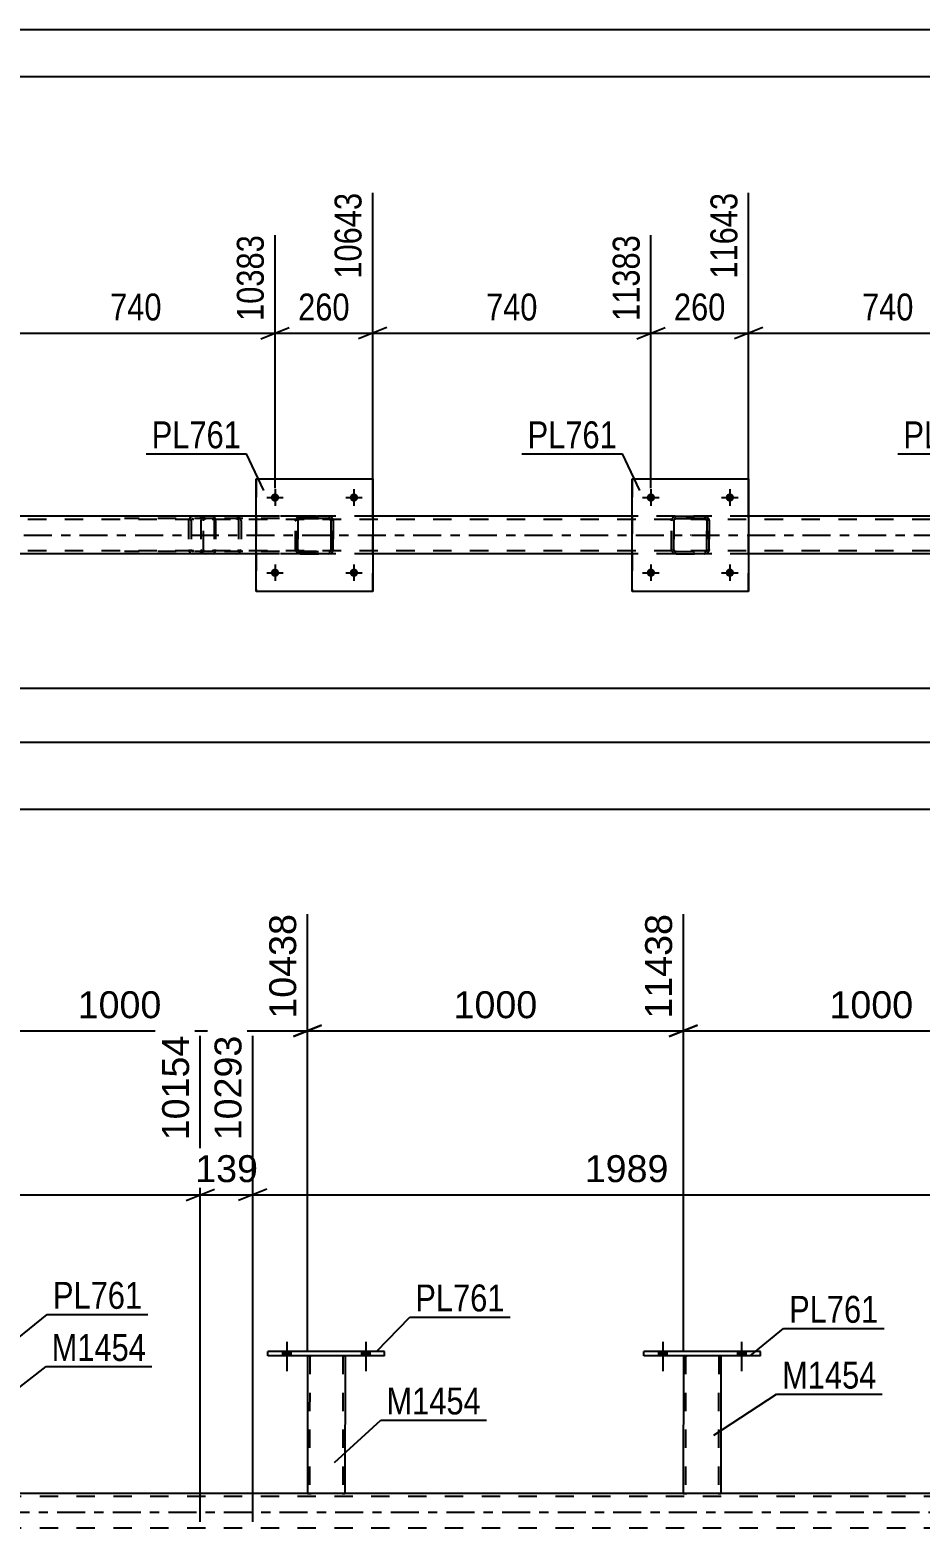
# Model space of a CAD drawing. Header units: millimetres. Extents: x 0 to 841, y 0 to 594.
# Drawn here: x 436.6 to 531.3, y 434.6 to 594 of the extents above; entities that cross this region are included whole.
import ezdxf

# ---------------------------------------------------------------- set-up
doc = ezdxf.new("R2010")
doc.units = ezdxf.units.MM
doc.linetypes.add('DXK_LINE_DOT2', pattern=[3.9198, 1.9599, -1.9599])
doc.linetypes.add('DXK_LINE_DOT3', pattern=[5.9187, 2.979, -0.9799, 0.9799, -0.9799])
doc.styles.add('Arial', font='arial.ttf', dxfattribs={"height": 0.2})
doc.styles.add('Arial Narrow', font='ARIALN.TTF', dxfattribs={"height": 0.2})

# ---------------------------------------------------------------- blocks, each defined once
blk = doc.blocks.new('Unknown-318892383-1113')
at = {"color": 5, "linetype": 'Continuous'}
for p, q in [((841, 594), (0, 594)), ((836, 589), (5, 589))]:
    blk.add_line(p, q, dxfattribs=at)
blk = doc.blocks.new('Bolt-318892383-4232 - 4224')
at = {"linetype": 'Continuous'}
for points in [[(503.47, 452.92), (504.35, 452.92), (504.35, 453.4), (503.47, 453.4)], [(511.87, 452.92), (512.75, 452.92), (512.75, 453.4), (511.87, 453.4)]]:
    blk.add_hatch(color=1, dxfattribs=at).paths.add_polyline_path(points)
at = {"color": 1, "linetype": 'Continuous'}
for p, q in [((503.91, 454.4), (503.91, 451.28)), ((512.31, 454.4), (512.31, 451.28)), ((503.47, 453.4), (503.47, 452.92)), ((504.35, 453.4), (504.35, 452.92)), ((511.87, 453.4), (511.87, 452.92)), ((512.75, 453.4), (512.75, 452.92))]:
    blk.add_line(p, q, dxfattribs=at)
blk = doc.blocks.new('Bolt-318892383-4297 - 4224')
at = {"linetype": 'Continuous'}
for points in [[(503.47, 452.92), (504.35, 452.92), (504.35, 453.4), (503.47, 453.4)], [(511.87, 452.92), (512.75, 452.92), (512.75, 453.4), (511.87, 453.4)]]:
    blk.add_hatch(color=1, dxfattribs=at).paths.add_polyline_path(points)
at = {"color": 1, "linetype": 'Continuous'}
for p, q in [((503.91, 454.4), (503.91, 451.28)), ((512.31, 454.4), (512.31, 451.28)), ((503.47, 453.4), (503.47, 452.92)), ((504.35, 453.4), (504.35, 452.92)), ((511.87, 453.4), (511.87, 452.92)), ((512.75, 453.4), (512.75, 452.92))]:
    blk.add_line(p, q, dxfattribs=at)
blk = doc.blocks.new('Bolt-318892383-4298 - 4224')
at = {"linetype": 'Continuous'}
for points in [[(463.47, 452.92), (464.35, 452.92), (464.35, 453.4), (463.47, 453.4)], [(471.87, 452.92), (472.75, 452.92), (472.75, 453.4), (471.87, 453.4)]]:
    blk.add_hatch(color=1, dxfattribs=at).paths.add_polyline_path(points)
at = {"color": 1, "linetype": 'Continuous'}
for p, q in [((463.91, 454.4), (463.91, 451.28)), ((472.31, 454.4), (472.31, 451.28)), ((463.47, 453.4), (463.47, 452.92)), ((464.35, 453.4), (464.35, 452.92)), ((471.87, 453.4), (471.87, 452.92)), ((472.75, 453.4), (472.75, 452.92))]:
    blk.add_line(p, q, dxfattribs=at)
blk = doc.blocks.new('Bolt-318892383-4299 - 4224')
at = {"linetype": 'Continuous'}
for points in [[(463.47, 452.92), (464.35, 452.92), (464.35, 453.4), (463.47, 453.4)], [(471.87, 452.92), (472.75, 452.92), (472.75, 453.4), (471.87, 453.4)]]:
    blk.add_hatch(color=1, dxfattribs=at).paths.add_polyline_path(points)
at = {"color": 1, "linetype": 'Continuous'}
for p, q in [((463.91, 454.4), (463.91, 451.28)), ((472.31, 454.4), (472.31, 451.28)), ((463.47, 453.4), (463.47, 452.92)), ((464.35, 453.4), (464.35, 452.92)), ((471.87, 453.4), (471.87, 452.92)), ((472.75, 453.4), (472.75, 452.92))]:
    blk.add_line(p, q, dxfattribs=at)
blk = doc.blocks.new('Part-318892383-4353 - 4224')
at = {"color": 7, "linetype": 'DXK_LINE_DOT2'}
for p, q in [((768.84, 437.96), (84.35, 437.96)), ((470.1, 438.28), (466.1, 438.28)), ((510.1, 438.28), (506.1, 438.28)), ((768.84, 434.6), (84.35, 434.6))]:
    blk.add_line(p, q, dxfattribs=at)
at = {"color": 2, "linetype": 'Continuous'}
for p, q in [((466.1, 438.28), (430.1, 438.28)), ((506.1, 438.28), (470.1, 438.28)), ((546.1, 438.28), (510.1, 438.28))]:
    blk.add_line(p, q, dxfattribs=at)
at = {"color": 7, "linetype": 'DXK_LINE_DOT3'}
blk.add_line((84.35, 436.28), (778.64, 436.28), dxfattribs=at)
blk = doc.blocks.new('Part-318892383-4384 - 4224')
at = {"color": 2, "linetype": 'Continuous'}
for p, q in [((501.91, 452.92), (501.91, 453.4)), ((514.31, 453.4), (501.91, 453.4)), ((514.31, 452.92), (501.91, 452.92)), ((514.31, 452.92), (514.31, 453.4))]:
    blk.add_line(p, q, dxfattribs=at)
blk = doc.blocks.new('Part-318892383-4475 - 4224')
at = {"color": 2, "linetype": 'Continuous'}
for p, q in [((506.11, 452.92), (506.1, 438.28)), ((510.11, 452.92), (510.1, 438.28)), ((506.14, 438.28), (506.1, 438.28)), ((506.24, 438.28), (506.14, 438.28)), ((506.4, 438.28), (506.24, 438.28)), ((509.81, 438.28), (506.4, 438.28)), ((509.96, 438.28), (509.81, 438.28)), ((510.07, 438.28), (509.96, 438.28)), ((510.1, 438.28), (510.07, 438.28))]:
    blk.add_line(p, q, dxfattribs=at)
at = {"color": 7, "linetype": 'DXK_LINE_DOT2'}
for p, q in [((506.11, 452.92), (506.11, 452.92)), ((506.11, 452.92), (506.11, 452.92)), ((506.11, 452.92), (506.11, 452.92)), ((506.14, 452.92), (506.11, 452.92)), ((506.11, 452.92), (506.14, 452.92)), ((506.25, 452.92), (506.14, 452.92)), ((506.14, 452.92), (506.25, 452.92)), ((506.4, 452.92), (506.25, 452.92)), ((506.25, 452.92), (506.4, 452.92)), ((506.35, 452.92), (506.34, 438.28)), ((506.35, 452.92), (506.35, 452.92)), ((506.37, 452.92), (506.35, 452.92)), ((506.35, 452.92), (506.37, 452.92)), ((506.42, 452.92), (506.37, 452.92)), ((506.37, 452.92), (506.42, 452.92)), ((509.81, 452.92), (506.4, 452.92)), ((509.81, 452.92), (506.4, 452.92)), ((509.72, 452.92), (506.42, 452.92)), ((506.42, 452.92), (506.5, 452.92)), ((509.8, 452.92), (506.5, 452.92)), ((509.8, 452.92), (509.72, 452.92)), ((509.85, 452.92), (509.8, 452.92)), ((509.8, 452.92), (509.85, 452.92)), ((509.81, 452.92), (509.97, 452.92)), ((509.97, 452.92), (509.81, 452.92)), ((509.87, 452.92), (509.85, 452.92)), ((509.85, 452.92), (509.87, 452.92)), ((509.87, 452.92), (509.86, 438.28)), ((509.87, 452.92), (509.87, 452.92)), ((509.97, 452.92), (510.07, 452.92)), ((510.07, 452.92), (509.97, 452.92)), ((510.07, 452.92), (510.11, 452.92)), ((510.11, 452.92), (510.07, 452.92)), ((510.11, 452.92), (510.11, 452.92)), ((510.11, 452.92), (510.11, 452.92)), ((510.11, 452.92), (510.11, 452.92)), ((506.1, 438.28), (506.14, 438.28)), ((506.14, 438.28), (506.24, 438.28)), ((506.24, 438.28), (506.4, 438.28)), ((506.36, 438.28), (506.34, 438.28)), ((506.34, 438.28), (506.36, 438.28)), ((506.41, 438.28), (506.36, 438.28)), ((506.36, 438.28), (506.4, 438.28)), ((509.81, 438.28), (506.4, 438.28)), ((506.4, 438.28), (506.41, 438.28)), ((509.71, 438.28), (506.41, 438.28)), ((506.41, 438.28), (506.49, 438.28)), ((509.84, 438.28), (506.49, 438.28)), ((509.79, 438.28), (509.71, 438.28)), ((509.84, 438.28), (509.79, 438.28)), ((509.81, 438.28), (509.96, 438.28)), ((509.86, 438.28), (509.84, 438.28)), ((509.84, 438.28), (509.86, 438.28)), ((509.96, 438.28), (510.07, 438.28)), ((510.07, 438.28), (510.1, 438.28))]:
    blk.add_line(p, q, dxfattribs=at)
blk = doc.blocks.new('Part-318892383-4480 - 4224')
at = {"color": 2, "linetype": 'Continuous'}
for p, q in [((461.91, 452.92), (461.91, 453.4)), ((474.31, 453.4), (461.91, 453.4)), ((474.31, 452.92), (461.91, 452.92)), ((474.31, 452.92), (474.31, 453.4))]:
    blk.add_line(p, q, dxfattribs=at)
blk = doc.blocks.new('Part-318892383-4485 - 4224')
at = {"color": 2, "linetype": 'Continuous'}
for p, q in [((466.11, 452.92), (466.1, 438.28)), ((470.11, 452.92), (470.1, 438.28)), ((466.14, 438.28), (466.1, 438.28)), ((466.24, 438.28), (466.14, 438.28)), ((466.4, 438.28), (466.24, 438.28)), ((469.81, 438.28), (466.4, 438.28)), ((469.96, 438.28), (469.81, 438.28)), ((470.07, 438.28), (469.96, 438.28)), ((470.1, 438.28), (470.07, 438.28))]:
    blk.add_line(p, q, dxfattribs=at)
at = {"color": 7, "linetype": 'DXK_LINE_DOT2'}
for p, q in [((466.11, 452.92), (466.11, 452.92)), ((466.11, 452.92), (466.11, 452.92)), ((466.11, 452.92), (466.11, 452.92)), ((466.14, 452.92), (466.11, 452.92)), ((466.11, 452.92), (466.14, 452.92)), ((466.25, 452.92), (466.14, 452.92)), ((466.14, 452.92), (466.25, 452.92)), ((466.4, 452.92), (466.25, 452.92)), ((466.25, 452.92), (466.4, 452.92)), ((466.35, 452.92), (466.34, 438.28)), ((466.35, 452.92), (466.35, 452.92)), ((466.37, 452.92), (466.35, 452.92)), ((466.35, 452.92), (466.37, 452.92)), ((466.42, 452.92), (466.37, 452.92)), ((466.37, 452.92), (466.42, 452.92)), ((469.81, 452.92), (466.4, 452.92)), ((469.81, 452.92), (466.4, 452.92)), ((469.72, 452.92), (466.42, 452.92)), ((466.42, 452.92), (466.5, 452.92)), ((469.8, 452.92), (466.5, 452.92)), ((469.8, 452.92), (469.72, 452.92)), ((469.85, 452.92), (469.8, 452.92)), ((469.8, 452.92), (469.85, 452.92)), ((469.81, 452.92), (469.97, 452.92)), ((469.97, 452.92), (469.81, 452.92)), ((469.87, 452.92), (469.85, 452.92)), ((469.85, 452.92), (469.87, 452.92)), ((469.87, 452.92), (469.86, 438.28)), ((469.87, 452.92), (469.87, 452.92)), ((469.97, 452.92), (470.07, 452.92)), ((470.07, 452.92), (469.97, 452.92)), ((470.07, 452.92), (470.11, 452.92)), ((470.11, 452.92), (470.07, 452.92)), ((470.11, 452.92), (470.11, 452.92)), ((470.11, 452.92), (470.11, 452.92)), ((470.11, 452.92), (470.11, 452.92)), ((466.1, 438.28), (466.14, 438.28)), ((466.14, 438.28), (466.24, 438.28)), ((466.24, 438.28), (466.4, 438.28)), ((466.36, 438.28), (466.34, 438.28)), ((466.34, 438.28), (466.36, 438.28)), ((466.41, 438.28), (466.36, 438.28)), ((466.36, 438.28), (466.4, 438.28)), ((469.81, 438.28), (466.4, 438.28)), ((466.4, 438.28), (466.41, 438.28)), ((469.72, 438.28), (466.41, 438.28)), ((466.41, 438.28), (466.49, 438.28)), ((469.79, 438.28), (466.49, 438.28)), ((469.79, 438.28), (469.72, 438.28)), ((469.84, 438.28), (469.79, 438.28)), ((469.79, 438.28), (469.84, 438.28)), ((469.81, 438.28), (469.96, 438.28)), ((469.86, 438.28), (469.84, 438.28)), ((469.84, 438.28), (469.86, 438.28)), ((469.96, 438.28), (470.07, 438.28)), ((470.07, 438.28), (470.1, 438.28))]:
    blk.add_line(p, q, dxfattribs=at)
blk = doc.blocks.new('Bolt-318892383-6027 - 5883')
at = {"linetype": 'Continuous'}
for points in [[(462.22, 536.25), (462.23, 536.34), (462.26, 536.43), (462.3, 536.51), (462.36, 536.58), (462.44, 536.63), (462.52, 536.67), (462.61, 536.69), (462.7, 536.69), (462.79, 536.67), (462.88, 536.63), (462.95, 536.58), (463.01, 536.51), (463.06, 536.43), (463.09, 536.34), (463.1, 536.25), (463.09, 536.16), (463.06, 536.07), (463.01, 535.99), (462.95, 535.92), (462.88, 535.87), (462.79, 535.83), (462.7, 535.81), (462.61, 535.81), (462.52, 535.83), (462.44, 535.87), (462.36, 535.92), (462.3, 535.99), (462.26, 536.07), (462.23, 536.16)], [(470.62, 536.25), (470.63, 536.34), (470.66, 536.43), (470.7, 536.51), (470.76, 536.58), (470.84, 536.63), (470.92, 536.67), (471.01, 536.69), (471.1, 536.69), (471.19, 536.67), (471.28, 536.63), (471.35, 536.58), (471.41, 536.51), (471.46, 536.43), (471.49, 536.34), (471.5, 536.25), (471.49, 536.16), (471.46, 536.07), (471.41, 535.99), (471.35, 535.92), (471.28, 535.87), (471.19, 535.83), (471.1, 535.81), (471.01, 535.81), (470.92, 535.83), (470.84, 535.87), (470.76, 535.92), (470.7, 535.99), (470.66, 536.07), (470.63, 536.16)]]:
    blk.add_hatch(color=1, dxfattribs=at).paths.add_polyline_path(points)
at = {"color": 1, "linetype": 'Continuous'}
for p, q in [((461.78, 536.25), (463.54, 536.25)), ((462.66, 537.13), (462.66, 535.37)), ((470.18, 536.25), (471.94, 536.25)), ((471.06, 537.13), (471.06, 535.37))]:
    blk.add_line(p, q, dxfattribs=at)
blk = doc.blocks.new('Bolt-318892383-6028 - 5883')
at = {"linetype": 'Continuous'}
for points in [[(462.22, 544.25), (462.23, 544.34), (462.26, 544.43), (462.3, 544.51), (462.36, 544.58), (462.44, 544.63), (462.52, 544.67), (462.61, 544.69), (462.7, 544.69), (462.79, 544.67), (462.88, 544.63), (462.95, 544.58), (463.01, 544.51), (463.06, 544.43), (463.09, 544.34), (463.1, 544.25), (463.09, 544.16), (463.06, 544.07), (463.01, 543.99), (462.95, 543.92), (462.88, 543.87), (462.79, 543.83), (462.7, 543.81), (462.61, 543.81), (462.52, 543.83), (462.44, 543.87), (462.36, 543.92), (462.3, 543.99), (462.26, 544.07), (462.23, 544.16)], [(470.62, 544.25), (470.63, 544.34), (470.66, 544.43), (470.7, 544.51), (470.76, 544.58), (470.84, 544.63), (470.92, 544.67), (471.01, 544.69), (471.1, 544.69), (471.19, 544.67), (471.28, 544.63), (471.35, 544.58), (471.41, 544.51), (471.46, 544.43), (471.49, 544.34), (471.5, 544.25), (471.49, 544.16), (471.46, 544.07), (471.41, 543.99), (471.35, 543.92), (471.28, 543.87), (471.19, 543.83), (471.1, 543.81), (471.01, 543.81), (470.92, 543.83), (470.84, 543.87), (470.76, 543.92), (470.7, 543.99), (470.66, 544.07), (470.63, 544.16)]]:
    blk.add_hatch(color=1, dxfattribs=at).paths.add_polyline_path(points)
at = {"color": 1, "linetype": 'Continuous'}
for p, q in [((461.78, 544.25), (463.54, 544.25)), ((462.66, 545.13), (462.66, 543.37)), ((470.18, 544.25), (471.94, 544.25)), ((471.06, 545.13), (471.06, 543.37))]:
    blk.add_line(p, q, dxfattribs=at)
blk = doc.blocks.new('Bolt-318892383-6029 - 5883')
at = {"linetype": 'Continuous'}
for points in [[(502.22, 536.25), (502.23, 536.34), (502.26, 536.43), (502.3, 536.51), (502.36, 536.58), (502.44, 536.63), (502.52, 536.67), (502.61, 536.69), (502.7, 536.69), (502.79, 536.67), (502.88, 536.63), (502.95, 536.58), (503.01, 536.51), (503.06, 536.43), (503.09, 536.34), (503.1, 536.25), (503.09, 536.16), (503.06, 536.07), (503.01, 535.99), (502.95, 535.92), (502.88, 535.87), (502.79, 535.83), (502.7, 535.81), (502.61, 535.81), (502.52, 535.83), (502.44, 535.87), (502.36, 535.92), (502.3, 535.99), (502.26, 536.07), (502.23, 536.16)], [(510.62, 536.25), (510.63, 536.34), (510.66, 536.43), (510.7, 536.51), (510.76, 536.58), (510.84, 536.63), (510.92, 536.67), (511.01, 536.69), (511.1, 536.69), (511.19, 536.67), (511.28, 536.63), (511.35, 536.58), (511.41, 536.51), (511.46, 536.43), (511.49, 536.34), (511.5, 536.25), (511.49, 536.16), (511.46, 536.07), (511.41, 535.99), (511.35, 535.92), (511.28, 535.87), (511.19, 535.83), (511.1, 535.81), (511.01, 535.81), (510.92, 535.83), (510.84, 535.87), (510.76, 535.92), (510.7, 535.99), (510.66, 536.07), (510.63, 536.16)]]:
    blk.add_hatch(color=1, dxfattribs=at).paths.add_polyline_path(points)
at = {"color": 1, "linetype": 'Continuous'}
for p, q in [((501.78, 536.25), (503.54, 536.25)), ((502.66, 537.13), (502.66, 535.37)), ((510.18, 536.25), (511.94, 536.25)), ((511.06, 537.13), (511.06, 535.37))]:
    blk.add_line(p, q, dxfattribs=at)
blk = doc.blocks.new('Bolt-318892383-6030 - 5883')
at = {"linetype": 'Continuous'}
for points in [[(502.22, 544.25), (502.23, 544.34), (502.26, 544.43), (502.3, 544.51), (502.36, 544.58), (502.44, 544.63), (502.52, 544.67), (502.61, 544.69), (502.7, 544.69), (502.79, 544.67), (502.88, 544.63), (502.95, 544.58), (503.01, 544.51), (503.06, 544.43), (503.09, 544.34), (503.1, 544.25), (503.09, 544.16), (503.06, 544.07), (503.01, 543.99), (502.95, 543.92), (502.88, 543.87), (502.79, 543.83), (502.7, 543.81), (502.61, 543.81), (502.52, 543.83), (502.44, 543.87), (502.36, 543.92), (502.3, 543.99), (502.26, 544.07), (502.23, 544.16)], [(510.62, 544.25), (510.63, 544.34), (510.66, 544.43), (510.7, 544.51), (510.76, 544.58), (510.84, 544.63), (510.92, 544.67), (511.01, 544.69), (511.1, 544.69), (511.19, 544.67), (511.28, 544.63), (511.35, 544.58), (511.41, 544.51), (511.46, 544.43), (511.49, 544.34), (511.5, 544.25), (511.49, 544.16), (511.46, 544.07), (511.41, 543.99), (511.35, 543.92), (511.28, 543.87), (511.19, 543.83), (511.1, 543.81), (511.01, 543.81), (510.92, 543.83), (510.84, 543.87), (510.76, 543.92), (510.7, 543.99), (510.66, 544.07), (510.63, 544.16)]]:
    blk.add_hatch(color=1, dxfattribs=at).paths.add_polyline_path(points)
at = {"color": 1, "linetype": 'Continuous'}
for p, q in [((501.78, 544.25), (503.54, 544.25)), ((502.66, 545.13), (502.66, 543.37)), ((510.18, 544.25), (511.94, 544.25)), ((511.06, 545.13), (511.06, 543.37))]:
    blk.add_line(p, q, dxfattribs=at)
blk = doc.blocks.new('Part-318892383-5941 - 5883')
at = {"color": 2, "linetype": 'Continuous'}
for p, q in [((460.66, 542.25), (433.05, 542.25)), ((500.66, 542.25), (473.06, 542.25)), ((540.65, 542.25), (513.06, 542.25)), ((460.66, 538.25), (433.05, 538.25)), ((500.66, 538.25), (473.06, 538.25)), ((540.65, 538.25), (513.06, 538.25))]:
    blk.add_line(p, q, dxfattribs=at)
at = {"color": 7, "linetype": 'DXK_LINE_DOT2'}
for p, q in [((473.06, 542.25), (460.66, 542.25)), ((513.06, 542.25), (500.66, 542.25)), ((767.59, 541.93), (92.66, 541.93)), ((767.59, 538.57), (92.66, 538.57)), ((473.06, 538.25), (460.66, 538.25)), ((513.06, 538.25), (500.66, 538.25))]:
    blk.add_line(p, q, dxfattribs=at)
at = {"color": 7, "linetype": 'DXK_LINE_DOT3'}
blk.add_line((92.66, 540.25), (767.59, 540.25), dxfattribs=at)
blk = doc.blocks.new('Part-318892383-5985 - 5883')
at = {"color": 7, "linetype": 'DXK_LINE_DOT2'}
for p, q in [((456.06, 542.25), (446.65, 542.25)), ((456.06, 542.01), (446.65, 542.01)), ((453.5, 541.95), (453.49, 541.91)), ((453.97, 542.25), (453.77, 542.21)), ((453.79, 541.94), (453.87, 541.99)), ((453.87, 541.99), (453.97, 542.01)), ((454.78, 542.01), (454.78, 542.25)), ((456.16, 542.21), (456.06, 542.25)), ((456.06, 542.01), (456.11, 541.99)), ((456.11, 541.99), (456.15, 541.94)), ((456.25, 542.11), (456.16, 542.21)), ((456.31, 541.95), (456.25, 542.11)), ((456.33, 541.77), (456.31, 541.95)), ((453.49, 541.91), (453.46, 541.77)), ((453.46, 541.77), (453.46, 538.73)), ((453.72, 541.77), (453.73, 541.86)), ((453.72, 541.77), (453.72, 538.73)), ((453.73, 541.86), (453.79, 541.94)), ((456.15, 541.94), (456.18, 541.86)), ((456.18, 541.86), (456.19, 541.77)), ((456.19, 541.77), (456.19, 538.73)), ((456.33, 541.77), (456.33, 538.73)), ((456.06, 538.49), (446.65, 538.49)), ((456.06, 538.25), (446.65, 538.25)), ((453.46, 538.73), (453.48, 538.64)), ((453.48, 538.64), (453.5, 538.55)), ((453.73, 538.64), (453.72, 538.73)), ((453.79, 538.56), (453.73, 538.64)), ((453.77, 538.29), (453.97, 538.25)), ((453.87, 538.51), (453.79, 538.56)), ((453.97, 538.49), (453.87, 538.51)), ((454.78, 538.25), (454.78, 538.49)), ((456.11, 538.51), (456.06, 538.49)), ((456.06, 538.25), (456.16, 538.29)), ((456.15, 538.56), (456.11, 538.51)), ((456.18, 538.64), (456.15, 538.56)), ((456.16, 538.29), (456.25, 538.39)), ((456.19, 538.73), (456.18, 538.64)), ((456.25, 538.39), (456.31, 538.55)), ((456.31, 538.55), (456.33, 538.73))]:
    blk.add_line(p, q, dxfattribs=at)
for centre, start, end in [((453.95, 541.75), 111.1941, 156.1506), ((453.95, 538.75), 203.8494, 248.8059)]:
    blk.add_arc(centre, 0.492, start, end, dxfattribs=at)
blk = doc.blocks.new('Part-318892383-6060 - 5883')
at = {"color": 7, "linetype": 'DXK_LINE_DOT2'}
for p, q in [((464.85, 541.77), (464.89, 541.95)), ((464.89, 541.95), (464.86, 541.77)), ((465.15, 542.21), (465.33, 542.25)), ((465.34, 542.25), (465.15, 542.21)), ((465.24, 541.99), (465.16, 541.94)), ((465.17, 541.94), (465.25, 541.99)), ((465.33, 542.01), (465.24, 541.99)), ((465.25, 541.99), (465.34, 542.01)), ((465.34, 542.25), (465.33, 542.25)), ((465.33, 542.25), (468.37, 542.25)), ((465.33, 542.01), (465.34, 542.01)), ((468.37, 542.01), (465.33, 542.01)), ((465.34, 542.25), (468.38, 542.25)), ((465.34, 542.01), (468.38, 542.01)), ((468.37, 542.25), (468.38, 542.25)), ((468.37, 542.25), (468.56, 542.21)), ((468.38, 542.01), (468.37, 542.01)), ((468.47, 541.99), (468.37, 542.01)), ((468.56, 542.21), (468.38, 542.25)), ((468.38, 542.01), (468.47, 541.99)), ((468.47, 541.99), (468.47, 541.99)), ((468.47, 541.99), (468.55, 541.94)), ((468.54, 541.94), (468.47, 541.99)), ((468.82, 541.95), (468.85, 541.77)), ((468.86, 541.77), (468.82, 541.95)), ((464.85, 541.77), (464.86, 541.77)), ((464.85, 538.73), (464.85, 541.77)), ((464.86, 538.73), (464.86, 541.77)), ((465.11, 541.86), (465.09, 541.77)), ((465.1, 541.77), (465.09, 541.77)), ((465.09, 541.77), (465.09, 538.73)), ((465.1, 541.77), (465.12, 541.86)), ((465.1, 538.73), (465.1, 541.77)), ((465.16, 541.94), (465.11, 541.86)), ((465.12, 541.86), (465.17, 541.94)), ((468.6, 541.86), (468.54, 541.94)), ((468.55, 541.94), (468.6, 541.86)), ((468.6, 541.86), (468.62, 541.77)), ((468.61, 541.77), (468.6, 541.86)), ((468.62, 541.77), (468.61, 541.77)), ((468.61, 541.77), (468.61, 538.73)), ((468.62, 538.73), (468.62, 541.77)), ((468.86, 541.77), (468.85, 541.77)), ((468.85, 541.77), (468.85, 538.73)), ((468.86, 538.73), (468.86, 541.77)), ((464.86, 538.73), (464.85, 538.73)), ((464.89, 538.55), (464.85, 538.73)), ((464.86, 538.73), (464.89, 538.55)), ((465.09, 538.73), (465.1, 538.73)), ((465.09, 538.73), (465.11, 538.64)), ((465.12, 538.64), (465.1, 538.73)), ((465.11, 538.64), (465.16, 538.56)), ((465.17, 538.56), (465.12, 538.64)), ((465.15, 538.29), (465.15, 538.29)), ((465.33, 538.25), (465.15, 538.29)), ((465.15, 538.29), (465.34, 538.25)), ((465.16, 538.56), (465.24, 538.51)), ((465.25, 538.51), (465.17, 538.56)), ((465.24, 538.51), (465.33, 538.49)), ((465.34, 538.49), (465.25, 538.51)), ((465.34, 538.49), (465.33, 538.49)), ((465.33, 538.49), (468.37, 538.49)), ((465.34, 538.25), (465.33, 538.25)), ((465.33, 538.25), (468.37, 538.25)), ((465.34, 538.49), (468.38, 538.49)), ((465.34, 538.25), (468.38, 538.25)), ((468.37, 538.49), (468.47, 538.51)), ((468.37, 538.49), (468.38, 538.49)), ((468.56, 538.29), (468.37, 538.25)), ((468.37, 538.25), (468.38, 538.25)), ((468.47, 538.51), (468.38, 538.49)), ((468.38, 538.25), (468.56, 538.29)), ((468.55, 538.56), (468.47, 538.51)), ((468.47, 538.51), (468.54, 538.56)), ((468.54, 538.56), (468.6, 538.64)), ((468.6, 538.64), (468.55, 538.56)), ((468.62, 538.73), (468.6, 538.64)), ((468.6, 538.64), (468.61, 538.73)), ((468.61, 538.73), (468.62, 538.73)), ((468.85, 538.73), (468.82, 538.55)), ((468.82, 538.55), (468.86, 538.73)), ((468.85, 538.73), (468.86, 538.73))]:
    blk.add_line(p, q, dxfattribs=at)
at = {"color": 7, "linetype": 'DXK_LINE_DOT3'}
blk.add_line((466.86, 540.25), (466.85, 540.25), dxfattribs=at)
at = {"color": 7, "linetype": 'DXK_LINE_DOT2'}
for centre, start, end in [((465.33, 541.77), 112.5, 157.5), ((465.34, 541.77), 112.5, 157.5), ((468.37, 541.77), 22.5, 67.5), ((468.38, 541.77), 22.5, 67.5), ((465.33, 538.73), 202.5, 247.5), ((465.34, 538.73), 202.5, 247.5), ((468.37, 538.73), 292.5, 337.5), ((468.38, 538.73), 292.5, 337.5)]:
    blk.add_arc(centre, 0.48, start, end, dxfattribs=at)
blk = doc.blocks.new('Part-318892383-6065 - 5883')
at = {"color": 2, "linetype": 'Continuous'}
for p, q in [((460.66, 534.25), (460.66, 546.25)), ((460.66, 546.25), (460.66, 546.25)), ((460.66, 546.25), (473.06, 546.25)), ((473.06, 546.25), (473.06, 534.25)), ((460.66, 534.25), (460.66, 534.25)), ((473.06, 534.25), (460.66, 534.25))]:
    blk.add_line(p, q, dxfattribs=at)
at = {"color": 7, "linetype": 'DXK_LINE_DOT2'}
for p, q in [((460.66, 546.25), (460.66, 534.25)), ((460.66, 546.25), (460.66, 546.25)), ((473.06, 534.25), (473.06, 546.25)), ((460.66, 534.25), (460.66, 534.25))]:
    blk.add_line(p, q, dxfattribs=at)
blk = doc.blocks.new('Part-318892383-6066 - 5883')
at = {"color": 7, "linetype": 'DXK_LINE_DOT2'}
for p, q in [((504.85, 541.77), (504.89, 541.95)), ((504.89, 541.95), (504.86, 541.77)), ((505.15, 542.21), (505.33, 542.25)), ((505.34, 542.25), (505.15, 542.21)), ((505.24, 541.99), (505.16, 541.94)), ((505.17, 541.94), (505.25, 541.99)), ((505.33, 542.01), (505.24, 541.99)), ((505.25, 541.99), (505.34, 542.01)), ((505.34, 542.25), (505.33, 542.25)), ((505.33, 542.25), (508.37, 542.25)), ((505.33, 542.01), (505.34, 542.01)), ((508.37, 542.01), (505.33, 542.01)), ((505.34, 542.25), (508.38, 542.25)), ((505.34, 542.01), (508.38, 542.01)), ((508.37, 542.25), (508.38, 542.25)), ((508.37, 542.25), (508.56, 542.21)), ((508.38, 542.01), (508.37, 542.01)), ((508.47, 541.99), (508.37, 542.01)), ((508.56, 542.21), (508.38, 542.25)), ((508.38, 542.01), (508.47, 541.99)), ((508.47, 541.99), (508.47, 541.99)), ((508.47, 541.99), (508.55, 541.94)), ((508.54, 541.94), (508.47, 541.99)), ((508.82, 541.95), (508.85, 541.77)), ((508.86, 541.77), (508.82, 541.95)), ((504.85, 541.77), (504.86, 541.77)), ((504.85, 538.73), (504.85, 541.77)), ((504.86, 538.73), (504.86, 541.77)), ((505.11, 541.86), (505.09, 541.77)), ((505.1, 541.77), (505.09, 541.77)), ((505.09, 541.77), (505.09, 538.73)), ((505.1, 541.77), (505.12, 541.86)), ((505.1, 538.73), (505.1, 541.77)), ((505.16, 541.94), (505.11, 541.86)), ((505.12, 541.86), (505.17, 541.94)), ((508.6, 541.86), (508.54, 541.94)), ((508.55, 541.94), (508.6, 541.86)), ((508.6, 541.86), (508.62, 541.77)), ((508.61, 541.77), (508.6, 541.86)), ((508.62, 541.77), (508.61, 541.77)), ((508.61, 541.77), (508.61, 538.73)), ((508.62, 538.73), (508.62, 541.77)), ((508.86, 541.77), (508.85, 541.77)), ((508.85, 541.77), (508.85, 538.73)), ((508.86, 538.73), (508.86, 541.77)), ((504.86, 538.73), (504.85, 538.73)), ((504.89, 538.55), (504.85, 538.73)), ((504.86, 538.73), (504.89, 538.55)), ((505.09, 538.73), (505.1, 538.73)), ((505.09, 538.73), (505.11, 538.64)), ((505.12, 538.64), (505.1, 538.73)), ((505.11, 538.64), (505.16, 538.56)), ((505.17, 538.56), (505.12, 538.64)), ((505.15, 538.29), (505.15, 538.29)), ((505.33, 538.25), (505.15, 538.29)), ((505.15, 538.29), (505.34, 538.25)), ((505.16, 538.56), (505.24, 538.51)), ((505.25, 538.51), (505.17, 538.56)), ((505.24, 538.51), (505.33, 538.49)), ((505.34, 538.49), (505.25, 538.51)), ((505.34, 538.49), (505.33, 538.49)), ((505.33, 538.49), (508.37, 538.49)), ((505.34, 538.25), (505.33, 538.25)), ((505.33, 538.25), (508.37, 538.25)), ((505.34, 538.49), (508.38, 538.49)), ((505.34, 538.25), (508.38, 538.25)), ((508.37, 538.49), (508.47, 538.51)), ((508.37, 538.49), (508.38, 538.49)), ((508.56, 538.29), (508.37, 538.25)), ((508.37, 538.25), (508.38, 538.25)), ((508.47, 538.51), (508.38, 538.49)), ((508.38, 538.25), (508.56, 538.29)), ((508.55, 538.56), (508.47, 538.51)), ((508.47, 538.51), (508.54, 538.56)), ((508.54, 538.56), (508.6, 538.64)), ((508.6, 538.64), (508.55, 538.56)), ((508.62, 538.73), (508.6, 538.64)), ((508.6, 538.64), (508.61, 538.73)), ((508.61, 538.73), (508.62, 538.73)), ((508.85, 538.73), (508.82, 538.55)), ((508.82, 538.55), (508.86, 538.73)), ((508.85, 538.73), (508.86, 538.73))]:
    blk.add_line(p, q, dxfattribs=at)
at = {"color": 7, "linetype": 'DXK_LINE_DOT3'}
blk.add_line((506.86, 540.25), (506.85, 540.25), dxfattribs=at)
at = {"color": 7, "linetype": 'DXK_LINE_DOT2'}
for centre, start, end in [((505.33, 541.77), 112.5, 157.5), ((505.34, 541.77), 112.5, 157.5), ((508.37, 541.77), 22.5, 67.5), ((508.38, 541.77), 22.5, 67.5), ((505.33, 538.73), 202.5, 247.5), ((505.34, 538.73), 202.5, 247.5), ((508.37, 538.73), 292.5, 337.5), ((508.38, 538.73), 292.5, 337.5)]:
    blk.add_arc(centre, 0.48, start, end, dxfattribs=at)
blk = doc.blocks.new('Part-318892383-6093 - 5883')
at = {"color": 2, "linetype": 'Continuous'}
for p, q in [((500.66, 534.25), (500.66, 546.25)), ((500.66, 546.25), (500.66, 546.25)), ((500.66, 546.25), (513.06, 546.25)), ((513.06, 546.25), (513.06, 534.25)), ((500.66, 534.25), (500.66, 534.25)), ((513.06, 534.25), (500.66, 534.25))]:
    blk.add_line(p, q, dxfattribs=at)
at = {"color": 7, "linetype": 'DXK_LINE_DOT2'}
for p, q in [((500.66, 546.25), (500.66, 534.25)), ((500.66, 546.25), (500.66, 546.25)), ((513.06, 534.25), (513.06, 546.25)), ((500.66, 534.25), (500.66, 534.25))]:
    blk.add_line(p, q, dxfattribs=at)
blk = doc.blocks.new('Part-318892383-6112 - 5883')
at = {"color": 7, "linetype": 'DXK_LINE_DOT2'}
for p, q in [((454.82, 541.95), (454.81, 541.91)), ((455.29, 542.25), (455.1, 542.21)), ((455.11, 541.94), (455.19, 541.99)), ((455.19, 541.99), (455.29, 542.01)), ((467.07, 542.25), (455.29, 542.25)), ((467.07, 542.01), (455.29, 542.01)), ((458.72, 542.21), (458.53, 542.25)), ((458.53, 542.01), (458.63, 541.99)), ((458.63, 541.99), (458.71, 541.94)), ((459.01, 541.91), (459, 541.95)), ((454.81, 541.91), (454.78, 541.77)), ((454.78, 541.77), (454.78, 538.73)), ((455.04, 541.77), (455.06, 541.86)), ((455.04, 538.73), (455.04, 541.77)), ((455.06, 541.86), (455.11, 541.94)), ((458.71, 541.94), (458.76, 541.86)), ((458.76, 541.86), (458.78, 541.77)), ((458.78, 541.77), (458.78, 538.73)), ((459.04, 541.77), (459.01, 541.91)), ((459.04, 541.77), (459.04, 538.73)), ((454.78, 538.73), (454.8, 538.64)), ((454.8, 538.64), (454.82, 538.55)), ((455.06, 538.64), (455.04, 538.73)), ((455.11, 538.56), (455.06, 538.64)), ((455.1, 538.29), (455.29, 538.25)), ((455.19, 538.51), (455.11, 538.56)), ((455.29, 538.49), (455.19, 538.51)), ((467.07, 538.49), (455.29, 538.49)), ((467.07, 538.25), (455.29, 538.25)), ((458.63, 538.51), (458.53, 538.49)), ((458.53, 538.25), (458.72, 538.29)), ((458.71, 538.56), (458.63, 538.51)), ((458.76, 538.64), (458.71, 538.56)), ((458.78, 538.73), (458.76, 538.64)), ((459, 538.55), (459.02, 538.64)), ((459.02, 538.64), (459.04, 538.73))]:
    blk.add_line(p, q, dxfattribs=at)
for centre, start, end in [((455.27, 541.75), 110.7583, 155.68), ((458.55, 541.75), 24.32, 69.2417), ((455.27, 538.75), 204.32, 249.2417), ((458.55, 538.75), 290.7583, 335.68)]:
    blk.add_arc(centre, 0.496, start, end, dxfattribs=at)
blk = doc.blocks.new('StraightDimension-318892383-5382 - 4224')
at = {"color": 7, "linetype": 'Continuous'}
for p, q in [((466.11, 453.35), (466.11, 499.92)), ((426.1, 453.86), (426.1, 497.7)), ((427.6, 488.1), (424.6, 486.9)), ((464.61, 486.9), (467.61, 488.1)), ((426.1, 487.5), (466.11, 487.5))]:
    blk.add_line(p, q, dxfattribs=at)
at = {"color": 0, "linetype": 'Continuous'}
blk.add_wipeout([(465.51, 500.52), (461.31, 500.52), (461.31, 488.2), (465.51, 488.2)], dxfattribs=at)
at = {"color": 0}
blk.add_wipeout([(451.15, 488.25), (451.15, 492.45), (441.06, 492.45), (441.06, 488.25)], dxfattribs=at)
at = {"color": 3, "linetype": 'Continuous', "style": 'Arial'}
blk.add_text('10438', height=2.865, rotation=90.0002, dxfattribs=at).set_placement((464.91, 488.8))
at = {"color": 3, "style": 'Arial'}
blk.add_text('1000', height=2.865, dxfattribs=at).set_placement((441.66, 488.85))
blk = doc.blocks.new('StraightDimension-318892383-5398 - 4224')
at = {"color": 7, "linetype": 'Continuous'}
for p, q in [((506.11, 453.34), (506.11, 499.92)), ((546.1, 452.63), (546.1, 499.92)), ((507.61, 488.1), (504.61, 486.9)), ((544.6, 486.9), (547.6, 488.1)), ((506.11, 487.5), (546.1, 487.5))]:
    blk.add_line(p, q, dxfattribs=at)
at = {"color": 0, "linetype": 'Continuous'}
blk.add_wipeout([(545.5, 500.52), (541.3, 500.52), (541.3, 488.2), (545.5, 488.2)], dxfattribs=at)
at = {"color": 0}
blk.add_wipeout([(531.15, 488.25), (531.15, 492.45), (521.06, 492.45), (521.06, 488.25)], dxfattribs=at)
at = {"color": 3, "linetype": 'Continuous', "style": 'Arial'}
blk.add_text('12438', height=2.865, rotation=90.0002, dxfattribs=at).set_placement((544.9, 488.8))
at = {"color": 3, "style": 'Arial'}
blk.add_text('1000', height=2.865, dxfattribs=at).set_placement((521.66, 488.85))
blk = doc.blocks.new('StraightDimension-318892383-5390 - 4224')
at = {"color": 7, "linetype": 'Continuous'}
for p, q in [((466.11, 453.35), (466.11, 499.92)), ((506.11, 453.34), (506.11, 499.92)), ((467.61, 488.1), (464.61, 486.9)), ((504.61, 486.9), (507.61, 488.1)), ((466.11, 487.5), (506.11, 487.5))]:
    blk.add_line(p, q, dxfattribs=at)
at = {"color": 0, "linetype": 'Continuous'}
blk.add_wipeout([(505.51, 500.52), (501.31, 500.52), (501.31, 488.2), (505.51, 488.2)], dxfattribs=at)
at = {"color": 0}
blk.add_wipeout([(491.15, 488.25), (491.15, 492.45), (481.06, 492.45), (481.06, 488.25)], dxfattribs=at)
at = {"color": 3, "linetype": 'Continuous', "style": 'Arial'}
blk.add_text('11438', height=2.865, rotation=90.0002, dxfattribs=at).set_placement((504.91, 488.8))
at = {"color": 3, "style": 'Arial'}
blk.add_text('1000', height=2.865, dxfattribs=at).set_placement((481.66, 488.85))
blk = doc.blocks.new('StraightDimension-318892383-5558 - 4224')
at = {"color": 7, "linetype": 'Continuous'}
for p, q in [((454.71, 435.28), (454.71, 486.98)), ((375.15, 435.28), (375.15, 484.75)), ((376.65, 470.66), (373.65, 469.46)), ((453.21, 469.46), (456.21, 470.66)), ((375.15, 470.06), (454.71, 470.06))]:
    blk.add_line(p, q, dxfattribs=at)
at = {"color": 0, "linetype": 'Continuous'}
blk.add_wipeout([(454.11, 487.58), (449.91, 487.58), (449.91, 475.26), (454.11, 475.26)], dxfattribs=at)
at = {"color": 0}
blk.add_wipeout([(419.98, 470.81), (419.98, 475.01), (409.89, 475.01), (409.89, 470.81)], dxfattribs=at)
at = {"color": 3, "linetype": 'Continuous', "style": 'Arial'}
blk.add_text('10154', height=2.865, rotation=90.0002, dxfattribs=at).set_placement((453.51, 475.86))
at = {"color": 3, "style": 'Arial'}
blk.add_text('1989', height=2.865, dxfattribs=at).set_placement((410.49, 471.41))
blk = doc.blocks.new('StraightDimension-318892383-5576 - 4224')
at = {"color": 7, "linetype": 'Continuous'}
for p, q in [((454.71, 435.28), (454.71, 486.98)), ((460.29, 435.28), (460.29, 486.98)), ((453.21, 469.46), (456.21, 470.66)), ((461.79, 470.66), (458.79, 469.46)), ((454.71, 470.06), (460.29, 470.06))]:
    blk.add_line(p, q, dxfattribs=at)
at = {"color": 0}
blk.add_wipeout([(461.44, 470.81), (461.44, 475.01), (453.57, 475.01), (453.57, 470.81)], dxfattribs=at)
at = {"color": 3, "style": 'Arial'}
blk.add_text('139', height=2.865, dxfattribs=at).set_placement((454.17, 471.41))
at = {"color": 0, "linetype": 'Continuous'}
blk.add_wipeout([(459.69, 487.58), (455.49, 487.58), (455.49, 475.26), (459.69, 475.26)], dxfattribs=at)
at = {"color": 3, "linetype": 'Continuous', "style": 'Arial'}
blk.add_text('10293', height=2.865, rotation=90.0002, dxfattribs=at).set_placement((459.09, 475.86))
blk = doc.blocks.new('StraightDimension-318892383-5594 - 4224')
at = {"color": 7, "linetype": 'Continuous'}
for p, q in [((460.29, 435.28), (460.29, 486.98)), ((539.85, 435.28), (539.85, 486.98)), ((461.79, 470.66), (458.79, 469.46)), ((538.35, 469.46), (541.35, 470.66)), ((460.29, 470.06), (539.85, 470.06))]:
    blk.add_line(p, q, dxfattribs=at)
at = {"color": 0, "linetype": 'Continuous'}
blk.add_wipeout([(539.25, 487.58), (535.05, 487.58), (535.05, 475.26), (539.25, 475.26)], dxfattribs=at)
at = {"color": 0}
blk.add_wipeout([(505.12, 470.81), (505.12, 475.01), (495.02, 475.01), (495.02, 470.81)], dxfattribs=at)
at = {"color": 3, "linetype": 'Continuous', "style": 'Arial'}
blk.add_text('12282', height=2.865, rotation=90.0002, dxfattribs=at).set_placement((538.65, 475.86))
at = {"color": 3, "style": 'Arial'}
blk.add_text('1989', height=2.865, dxfattribs=at).set_placement((495.62, 471.41))
blk = doc.blocks.new('StraightDimension-318892383-13732 - 5883')
at = {"color": 7, "linetype": 'Continuous'}
for p, q in [((473.06, 543.25), (473.06, 576.68)), ((502.66, 545.25), (502.66, 572.18)), ((474.56, 562.34), (471.56, 561.14)), ((473.06, 561.74), (502.66, 561.74)), ((501.16, 561.14), (504.16, 562.34))]:
    blk.add_line(p, q, dxfattribs=at)
at = {"color": 0, "linetype": 'Continuous'}
blk.add_wipeout([(502.06, 572.78), (497.86, 572.78), (497.86, 562.44), (502.06, 562.44)], dxfattribs=at)
at = {"color": 0}
blk.add_wipeout([(491.2, 562.49), (491.2, 566.69), (484.51, 566.69), (484.51, 562.49)], dxfattribs=at)
at = {"color": 3, "linetype": 'Continuous', "style": 'Arial Narrow'}
blk.add_text('11383', height=2.863, rotation=90.0002, dxfattribs=at).set_placement((501.46, 563.04))
at = {"color": 3, "style": 'Arial Narrow'}
blk.add_text('740', height=2.863, dxfattribs=at).set_placement((485.11, 563.09))
blk = doc.blocks.new('StraightDimension-318892383-13731 - 5883')
at = {"color": 7, "linetype": 'Continuous'}
for p, q in [((513.06, 543.25), (513.06, 576.68)), ((502.66, 545.25), (502.66, 572.18)), ((501.16, 561.14), (504.16, 562.34)), ((502.66, 561.74), (513.06, 561.74)), ((514.56, 562.34), (511.56, 561.14))]:
    blk.add_line(p, q, dxfattribs=at)
at = {"color": 0}
blk.add_wipeout([(511.2, 562.49), (511.2, 566.69), (504.51, 566.69), (504.51, 562.49)], dxfattribs=at)
at = {"color": 3, "style": 'Arial Narrow'}
blk.add_text('260', height=2.863, dxfattribs=at).set_placement((505.11, 563.09))
at = {"color": 0, "linetype": 'Continuous'}
blk.add_wipeout([(512.46, 577.28), (508.26, 577.28), (508.26, 566.94), (512.46, 566.94)], dxfattribs=at)
at = {"color": 3, "linetype": 'Continuous', "style": 'Arial Narrow'}
blk.add_text('11643', height=2.863, rotation=90.0002, dxfattribs=at).set_placement((511.86, 567.54))
blk = doc.blocks.new('StraightDimension-318892383-13730 - 5883')
at = {"color": 7, "linetype": 'Continuous'}
for p, q in [((513.06, 543.25), (513.06, 576.68)), ((542.66, 545.25), (542.66, 572.18)), ((514.56, 562.34), (511.56, 561.14)), ((513.06, 561.74), (542.66, 561.74)), ((541.16, 561.14), (544.16, 562.34))]:
    blk.add_line(p, q, dxfattribs=at)
at = {"color": 0, "linetype": 'Continuous'}
blk.add_wipeout([(542.06, 572.78), (537.86, 572.78), (537.86, 562.44), (542.06, 562.44)], dxfattribs=at)
at = {"color": 0}
blk.add_wipeout([(531.2, 562.49), (531.2, 566.69), (524.52, 566.69), (524.52, 562.49)], dxfattribs=at)
at = {"color": 3, "linetype": 'Continuous', "style": 'Arial Narrow'}
blk.add_text('12383', height=2.863, rotation=90.0002, dxfattribs=at).set_placement((541.46, 563.04))
at = {"color": 3, "style": 'Arial Narrow'}
blk.add_text('740', height=2.863, dxfattribs=at).set_placement((525.12, 563.09))
blk = doc.blocks.new('StraightDimension-318892383-13734 - 5883')
at = {"color": 7, "linetype": 'Continuous'}
for p, q in [((433.05, 543.25), (433.05, 574.85)), ((462.66, 545.25), (462.66, 572.18)), ((434.55, 562.34), (431.55, 561.14)), ((433.05, 561.74), (462.66, 561.74)), ((461.16, 561.14), (464.16, 562.34))]:
    blk.add_line(p, q, dxfattribs=at)
at = {"color": 0, "linetype": 'Continuous'}
blk.add_wipeout([(462.06, 572.78), (457.86, 572.78), (457.86, 562.44), (462.06, 562.44)], dxfattribs=at)
at = {"color": 0}
blk.add_wipeout([(451.2, 562.49), (451.2, 566.69), (444.51, 566.69), (444.51, 562.49)], dxfattribs=at)
at = {"color": 3, "linetype": 'Continuous', "style": 'Arial Narrow'}
blk.add_text('10383', height=2.863, rotation=90.0002, dxfattribs=at).set_placement((461.46, 563.04))
at = {"color": 3, "style": 'Arial Narrow'}
blk.add_text('740', height=2.863, dxfattribs=at).set_placement((445.11, 563.09))
blk = doc.blocks.new('StraightDimension-318892383-6651 - 5883')
at = {"color": 7, "linetype": 'Continuous'}
blk.add_line((58.83, 518.23), (767.59, 518.23), dxfattribs=at)
blk = doc.blocks.new('StraightDimension-318892383-6745 - 5883')
at = {"color": 7, "linetype": 'Continuous'}
blk.add_line((58.19, 511.08), (768.23, 511.08), dxfattribs=at)
blk = doc.blocks.new('StraightDimension-318892383-13070 - 5883')
at = {"color": 7, "linetype": 'Continuous'}
blk.add_line((58.83, 523.96), (713.11, 523.96), dxfattribs=at)
blk = doc.blocks.new('StraightDimension-318892383-13733 - 5883')
at = {"color": 7, "linetype": 'Continuous'}
for p, q in [((473.06, 543.25), (473.06, 576.68)), ((462.66, 545.25), (462.66, 572.18)), ((461.16, 561.14), (464.16, 562.34)), ((462.66, 561.74), (473.06, 561.74)), ((474.56, 562.34), (471.56, 561.14))]:
    blk.add_line(p, q, dxfattribs=at)
at = {"color": 0}
blk.add_wipeout([(471.2, 562.49), (471.2, 566.69), (464.52, 566.69), (464.52, 562.49)], dxfattribs=at)
at = {"color": 3, "style": 'Arial Narrow'}
blk.add_text('260', height=2.863, dxfattribs=at).set_placement((465.12, 563.09))
at = {"color": 0, "linetype": 'Continuous'}
blk.add_wipeout([(472.46, 577.28), (468.26, 577.28), (468.26, 566.94), (472.46, 566.94)], dxfattribs=at)
at = {"color": 3, "linetype": 'Continuous', "style": 'Arial Narrow'}
blk.add_text('10643', height=2.863, rotation=90.0002, dxfattribs=at).set_placement((471.86, 567.54))
blk = doc.blocks.new('Mark-318892383-4380 - 4224')
at = {"color": 0}
blk.add_wipeout([(526.87, 456.44), (526.87, 459.44), (517.37, 459.44), (517.37, 456.44)], dxfattribs=at)
blk.add_wipeout([(526.87, 456.44), (526.87, 459.44), (517.37, 459.44), (517.37, 456.44)], dxfattribs=at)
at = {"color": 30, "linetype": 'Continuous'}
for p, q in [((513.23, 452.92), (516.77, 455.84)), ((516.77, 455.84), (527.47, 455.84))]:
    blk.add_line(p, q, dxfattribs=at)
at = {"color": 3, "style": 'Arial Narrow'}
blk.add_text('PL761', height=2.863, dxfattribs=at).set_placement((517.37, 456.44))
blk = doc.blocks.new('Mark-318892383-4471 - 4224')
at = {"color": 0}
blk.add_wipeout([(526.67, 449.44), (526.67, 452.44), (516.62, 452.44), (516.62, 449.44)], dxfattribs=at)
blk.add_wipeout([(526.67, 449.44), (526.67, 452.44), (516.62, 452.44), (516.62, 449.44)], dxfattribs=at)
at = {"color": 30, "linetype": 'Continuous'}
for p, q in [((509.37, 444.48), (516.02, 448.84)), ((516.02, 448.84), (527.27, 448.84))]:
    blk.add_line(p, q, dxfattribs=at)
at = {"color": 3, "style": 'Arial Narrow'}
blk.add_text('M1454', height=2.863, dxfattribs=at).set_placement((516.62, 449.44))
blk = doc.blocks.new('Mark-318892383-4476 - 4224')
at = {"color": 0}
blk.add_wipeout([(487.09, 457.65), (487.09, 460.65), (477.59, 460.65), (477.59, 457.65)], dxfattribs=at)
blk.add_wipeout([(487.09, 457.65), (487.09, 460.65), (477.59, 460.65), (477.59, 457.65)], dxfattribs=at)
at = {"color": 30, "linetype": 'Continuous'}
for p, q in [((473.45, 453.4), (476.99, 457.05)), ((476.99, 457.05), (487.69, 457.05))]:
    blk.add_line(p, q, dxfattribs=at)
at = {"color": 3, "style": 'Arial Narrow'}
blk.add_text('PL761', height=2.863, dxfattribs=at).set_placement((477.59, 457.65))
blk = doc.blocks.new('Mark-318892383-4481 - 4224')
at = {"color": 0}
blk.add_wipeout([(484.57, 446.69), (484.57, 449.69), (474.52, 449.69), (474.52, 446.69)], dxfattribs=at)
blk.add_wipeout([(484.57, 446.69), (484.57, 449.69), (474.52, 449.69), (474.52, 446.69)], dxfattribs=at)
at = {"color": 30, "linetype": 'Continuous'}
for p, q in [((469, 441.58), (473.92, 446.09)), ((473.92, 446.09), (485.17, 446.09))]:
    blk.add_line(p, q, dxfattribs=at)
at = {"color": 3, "style": 'Arial Narrow'}
blk.add_text('M1454', height=2.863, dxfattribs=at).set_placement((474.52, 446.69))
blk = doc.blocks.new('Mark-318892383-4486 - 4224')
at = {"color": 0}
blk.add_wipeout([(448.54, 457.93), (448.54, 460.93), (439.03, 460.93), (439.03, 457.93)], dxfattribs=at)
blk.add_wipeout([(448.54, 457.93), (448.54, 460.93), (439.03, 460.93), (439.03, 457.93)], dxfattribs=at)
at = {"color": 30, "linetype": 'Continuous'}
for p, q in [((433.29, 453.22), (438.43, 457.33)), ((438.43, 457.33), (449.14, 457.33))]:
    blk.add_line(p, q, dxfattribs=at)
at = {"color": 3, "style": 'Arial Narrow'}
blk.add_text('PL761', height=2.863, dxfattribs=at).set_placement((439.03, 457.93))
blk = doc.blocks.new('Mark-318892383-4491 - 4224')
at = {"color": 0}
blk.add_wipeout([(448.95, 452.38), (448.95, 455.38), (438.89, 455.38), (438.89, 452.38)], dxfattribs=at)
blk.add_wipeout([(448.95, 452.38), (448.95, 455.38), (438.89, 455.38), (438.89, 452.38)], dxfattribs=at)
at = {"color": 30, "linetype": 'Continuous'}
for p, q in [((429.49, 444.94), (438.29, 451.78)), ((438.29, 451.78), (449.55, 451.78))]:
    blk.add_line(p, q, dxfattribs=at)
at = {"color": 3, "style": 'Arial Narrow'}
blk.add_text('M1454', height=2.863, dxfattribs=at).set_placement((438.89, 452.38))
blk = doc.blocks.new('Mark-318892383-6061 - 5883')
at = {"color": 0}
blk.add_wipeout([(459.04, 549.49), (459.04, 552.49), (449.54, 552.49), (449.54, 549.49)], dxfattribs=at)
blk.add_wipeout([(459.04, 549.49), (459.04, 552.49), (449.54, 552.49), (449.54, 549.49)], dxfattribs=at)
at = {"color": 30, "linetype": 'Continuous'}
for p in [(448.94, 548.89), (461.47, 544.99)]:
    blk.add_line(p, (459.64, 548.89), dxfattribs=at)
at = {"color": 3, "style": 'Arial Narrow'}
blk.add_text('PL761', height=2.863, dxfattribs=at).set_placement((449.54, 549.49))
blk = doc.blocks.new('Mark-318892383-6089 - 5883')
at = {"color": 0}
blk.add_wipeout([(499.04, 549.49), (499.04, 552.49), (489.54, 552.49), (489.54, 549.49)], dxfattribs=at)
blk.add_wipeout([(499.04, 549.49), (499.04, 552.49), (489.54, 552.49), (489.54, 549.49)], dxfattribs=at)
at = {"color": 30, "linetype": 'Continuous'}
for p in [(488.94, 548.89), (501.47, 544.99)]:
    blk.add_line(p, (499.64, 548.89), dxfattribs=at)
at = {"color": 3, "style": 'Arial Narrow'}
blk.add_text('PL761', height=2.863, dxfattribs=at).set_placement((489.54, 549.49))
blk = doc.blocks.new('Mark-318892383-6095 - 5883')
at = {"color": 0}
blk.add_wipeout([(539.04, 549.49), (539.04, 552.49), (529.53, 552.49), (529.53, 549.49)], dxfattribs=at)
blk.add_wipeout([(539.04, 549.49), (539.04, 552.49), (529.53, 552.49), (529.53, 549.49)], dxfattribs=at)
at = {"color": 30, "linetype": 'Continuous'}
for p in [(528.93, 548.89), (541.46, 544.99)]:
    blk.add_line(p, (539.64, 548.89), dxfattribs=at)
at = {"color": 3, "style": 'Arial Narrow'}
blk.add_text('PL761', height=2.863, dxfattribs=at).set_placement((529.53, 549.49))

msp = doc.modelspace()

# ---------------------------------------------------------------- block references
for name in ['Unknown-318892383-1113', 'Part-318892383-6065 - 5883', 'Part-318892383-6093 - 5883', 'Bolt-318892383-6028 - 5883', 'Bolt-318892383-6030 - 5883', 'Part-318892383-5941 - 5883', 'Part-318892383-5985 - 5883', 'Part-318892383-6112 - 5883', 'Part-318892383-6060 - 5883', 'Part-318892383-6066 - 5883', 'Bolt-318892383-6027 - 5883', 'Bolt-318892383-6029 - 5883', 'Bolt-318892383-4298 - 4224', 'Bolt-318892383-4299 - 4224', 'Bolt-318892383-4232 - 4224', 'Bolt-318892383-4297 - 4224', 'Part-318892383-4480 - 4224', 'Part-318892383-4485 - 4224', 'Part-318892383-4384 - 4224', 'Part-318892383-4475 - 4224', 'Part-318892383-4353 - 4224']:
    msp.add_blockref(name, (0, 0))

# ---------------------------------------------------------------- next in the draw order: block references
for name in ['StraightDimension-318892383-13732 - 5883', 'StraightDimension-318892383-13734 - 5883', 'StraightDimension-318892383-6651 - 5883', 'StraightDimension-318892383-5382 - 4224', 'StraightDimension-318892383-5398 - 4224']:
    msp.add_blockref(name, (0, 0))

# ---------------------------------------------------------------- next in the draw order: block references
for name in ['StraightDimension-318892383-13733 - 5883', 'StraightDimension-318892383-13731 - 5883', 'StraightDimension-318892383-6745 - 5883', 'StraightDimension-318892383-5390 - 4224', 'StraightDimension-318892383-5558 - 4224']:
    msp.add_blockref(name, (0, 0))

# ---------------------------------------------------------------- next in the draw order: block references
for name in ['StraightDimension-318892383-13730 - 5883', 'Mark-318892383-6061 - 5883', 'Mark-318892383-6089 - 5883', 'StraightDimension-318892383-13070 - 5883', 'StraightDimension-318892383-5576 - 4224', 'Mark-318892383-4486 - 4224']:
    msp.add_blockref(name, (0, 0))

# ---------------------------------------------------------------- next in the draw order: block references
for name in ['Mark-318892383-6095 - 5883', 'StraightDimension-318892383-5594 - 4224', 'Mark-318892383-4491 - 4224']:
    msp.add_blockref(name, (0, 0))

# ---------------------------------------------------------------- next in the draw order: block references
for name in ['Mark-318892383-4476 - 4224', 'Mark-318892383-4380 - 4224', 'Mark-318892383-4481 - 4224']:
    msp.add_blockref(name, (0, 0))

# ---------------------------------------------------------------- next in the draw order: block references
msp.add_blockref('Mark-318892383-4471 - 4224', (0, 0))

doc.saveas('drawing.dxf')
